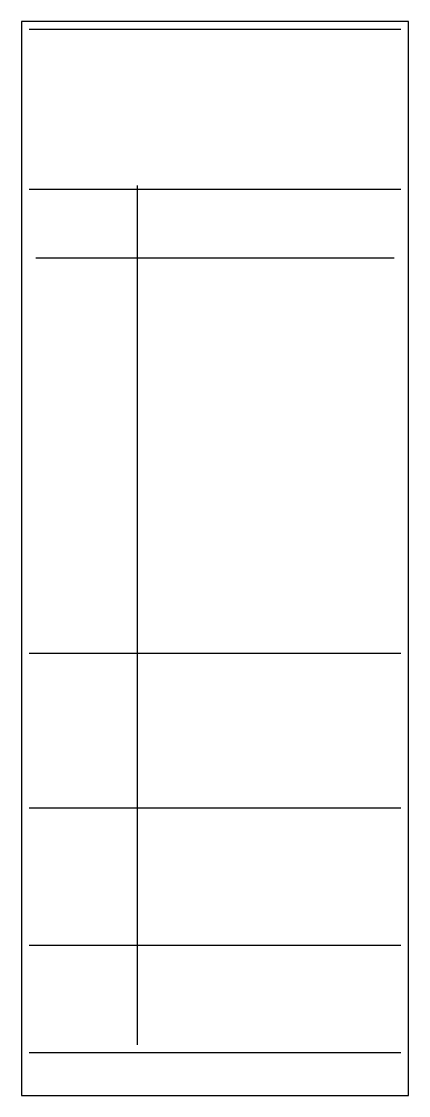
# Model space of a CAD drawing. Header units: millimetres. Extents: x 0 to 900, y 0 to 2500.
import ezdxf

# ---------------------------------------------------------------- set-up
doc = ezdxf.new("R2010")
doc.units = ezdxf.units.MM

msp = doc.modelspace()

# ---------------------------------------------------------------- linework, layer by layer
for p, q in [((18, 2482), (882, 2482)), ((18, 2110), (882, 2110)), ((270, 118), (270, 2118)), ((33, 1950), (867, 1950)), ((18, 1030), (882, 1030)), ((18, 670), (882, 670)), ((18, 350), (882, 350)), ((18, 100), (882, 100))]:
    msp.add_line(p, q)
msp.add_lwpolyline([(0, 0), (900, 0), (900, 2500), (0, 2500)], close=True)

doc.saveas('drawing.dxf')
